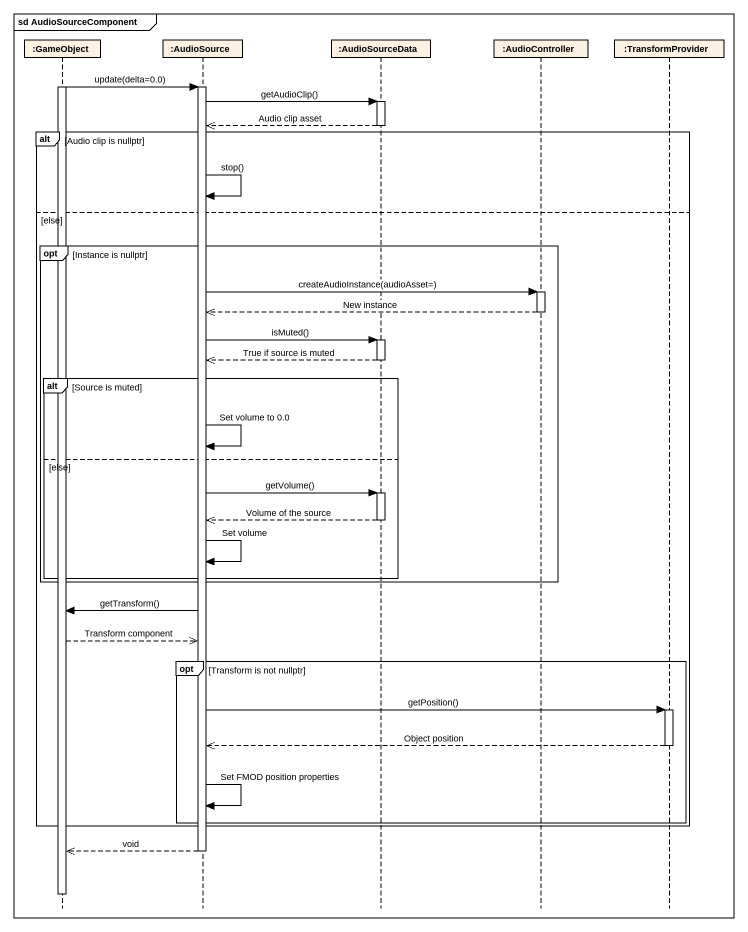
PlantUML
@startuml
mainframe sd AudioSourceComponent
hide footbox
participant ":GameObject" as GameObject
participant ":AudioSource" as AudioSource
participant ":AudioSourceData" as AudioSourceData
participant ":AudioController" as AudioController
participant ":TransformProvider" as TransformProvider

activate GameObject
GameObject -> AudioSource : update(delta=0.0)
activate AudioSource
AudioSource -> AudioSourceData : getAudioClip()
activate AudioSourceData
AudioSourceData -->> AudioSource : Audio clip asset
deactivate AudioSourceData
alt Audio clip is nullptr
  AudioSource -> AudioSource : stop()
else else
  opt Instance is nullptr
    AudioSource -> AudioController : createAudioInstance(audioAsset=)
    activate AudioController
    AudioController -->> AudioSource : New instance
    deactivate AudioController
    AudioSource -> AudioSourceData : isMuted()
    activate AudioSourceData
    AudioSourceData -->> AudioSource : True if source is muted
    deactivate AudioSourceData
    alt Source is muted
      AudioSource -> AudioSource : Set volume to 0.0
    else else
      AudioSource -> AudioSourceData : getVolume()
      activate AudioSourceData
      AudioSourceData -->> AudioSource : Volume of the source
      deactivate AudioSourceData
      AudioSource -> AudioSource : Set volume
    end
  end
  AudioSource -> GameObject : getTransform()
  GameObject -->> AudioSource : Transform component
  opt Transform is not nullptr
    AudioSource -> TransformProvider : getPosition()
    activate TransformProvider
    TransformProvider -->> AudioSource : Object position
    deactivate TransformProvider
    AudioSource -> AudioSource : Set FMOD position properties
  end
end
AudioSource -->> GameObject : void
deactivate AudioSource
deactivate GameObject
@enduml
